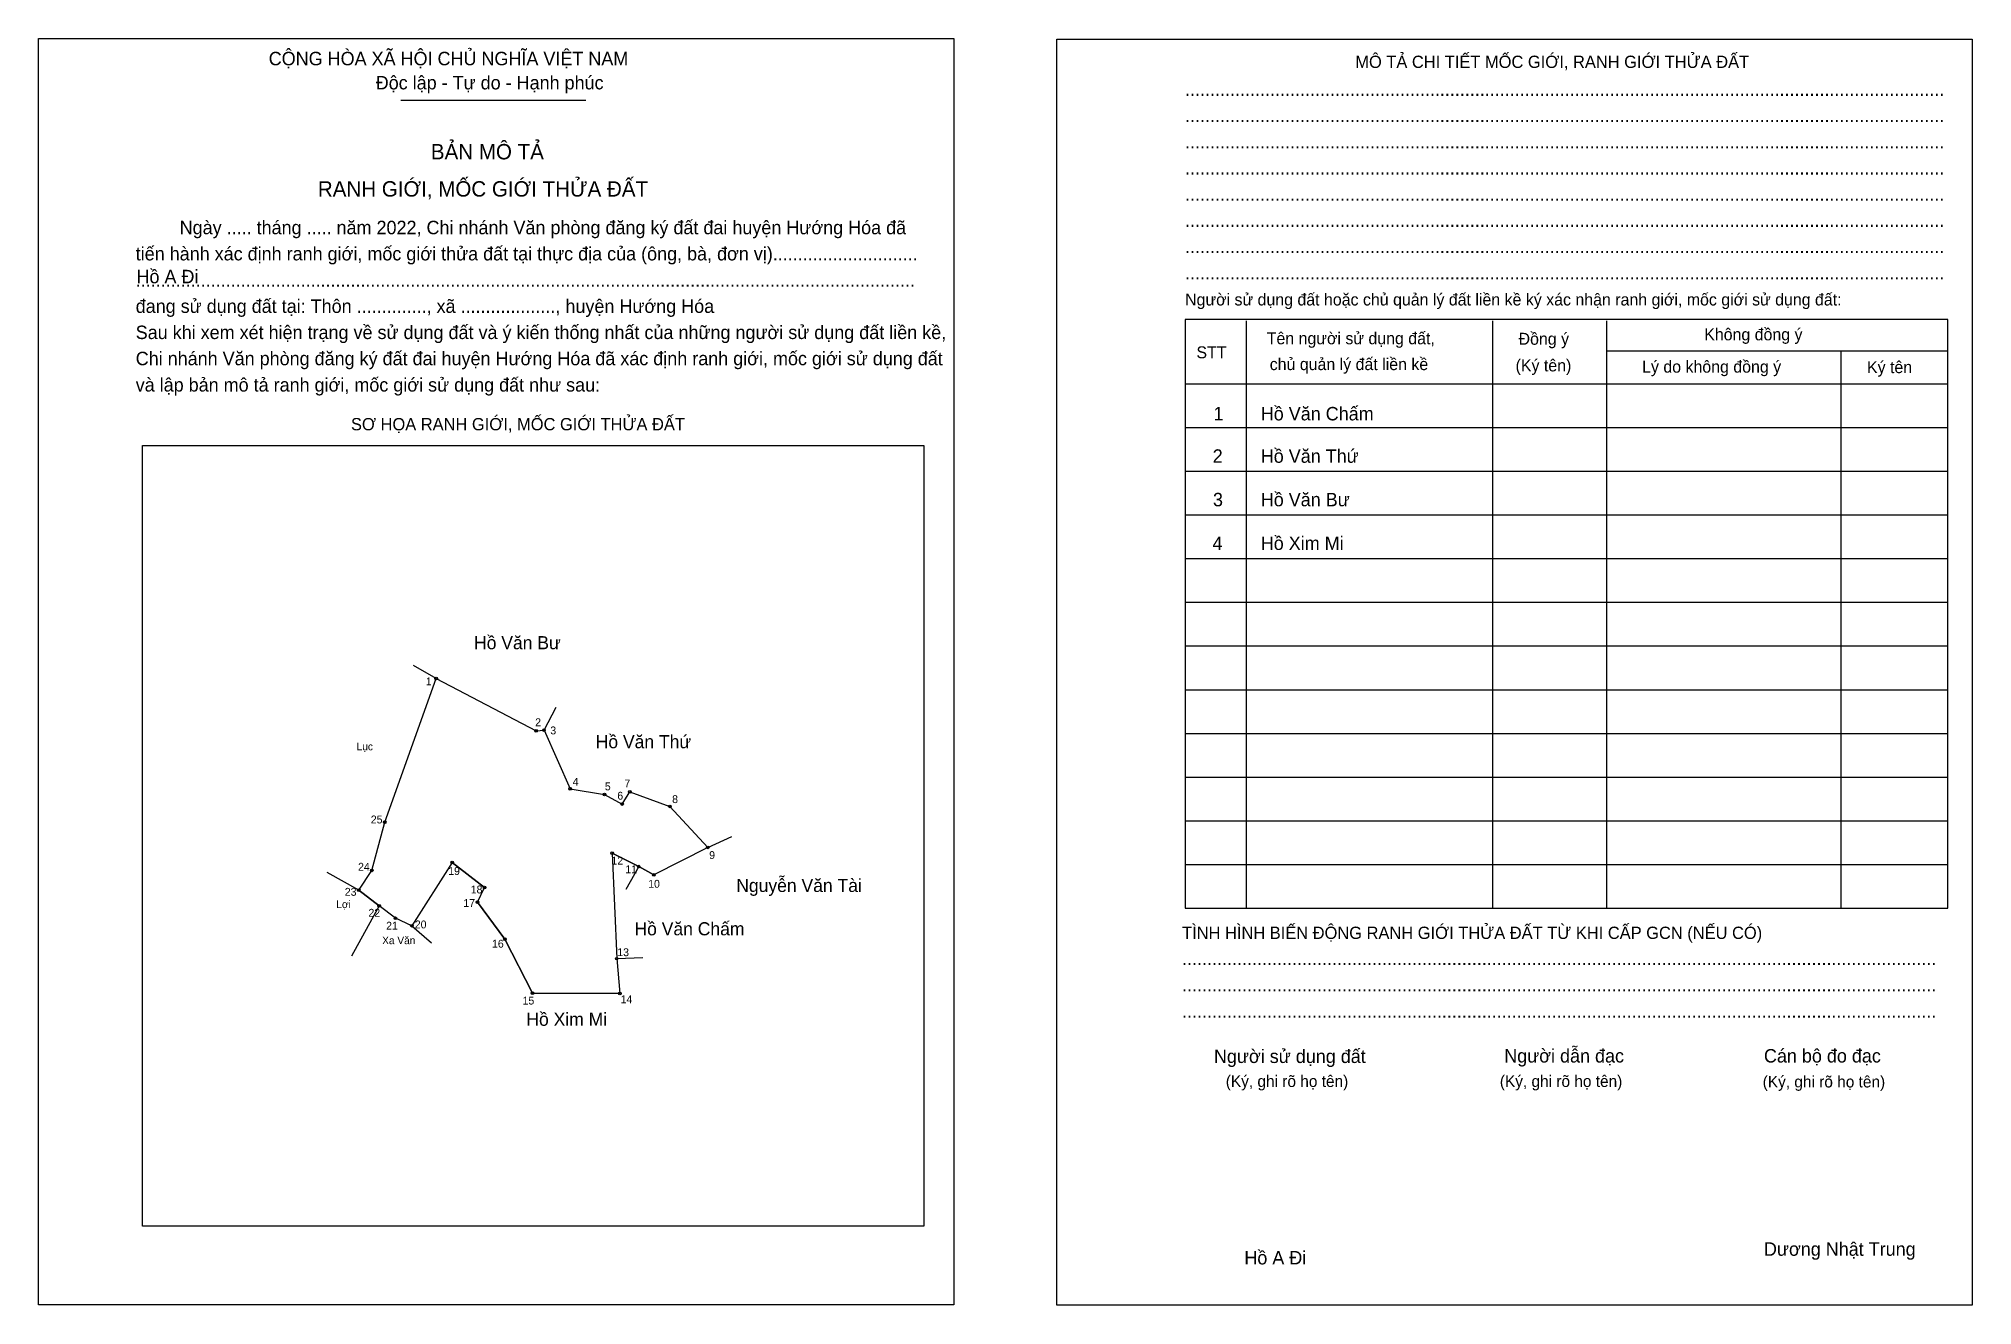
# Model space of a CAD drawing. Extents: x 548358 to 549585, y 1835266 to 1836069.
import ezdxf

# ---------------------------------------------------------------- set-up
doc = ezdxf.new("R2010")
doc.units = 0
for name, color, linetype in [('Level 1', 7, 'Continuous'), ('Level 10', 7, 'Continuous'), ('Level 11', 7, 'Continuous'), ('Level 12', 7, 'Continuous'), ('Level 2', 7, 'Continuous'), ('Level 25', 7, 'Continuous'), ('Level 27', 7, 'Continuous'), ('Level 36', 7, 'Continuous'), ('Level 52', 7, 'Continuous'), ('Level 55', 7, 'Continuous'), ('Level 6', 7, 'Continuous'), ('Level 9', 7, 'Continuous')]:
    doc.layers.add(name, color=color, linetype=linetype)

msp = doc.modelspace()

# ---------------------------------------------------------------- linework, layer by layer
at = {"layer": 'Level 1'}
for p, q in [((548357.7, 1836069.5), (548357.7, 1836069.5)), ((549003.9, 1836069.2), (549003.9, 1836069.2)), ((548587.5, 1836030.4), (548705, 1836030.4)), ((549124, 1835890.5), (549124, 1835517.9)), ((549280.2, 1835890.5), (549280.2, 1835517.9)), ((549352.5, 1835890.5), (549352.5, 1835517.9)), ((549352.5, 1835871.4), (549569.1, 1835871.4)), ((549501.3, 1835871.4), (549501.3, 1835517.9)), ((549085.2, 1835850.4), (549569.1, 1835850.4)), ((549085.2, 1835822.7), (549569.1, 1835822.7)), ((548423.7, 1835811.3), (548423.7, 1835811.3)), ((549085.2, 1835795), (549569.1, 1835795)), ((549085.2, 1835767.3), (549569.1, 1835767.3)), ((549085.2, 1835739.6), (549569.1, 1835739.6)), ((549085.2, 1835711.9), (549569.1, 1835711.9)), ((549085.2, 1835684.2), (549569.1, 1835684.2)), ((549085.2, 1835656.4), (549569.1, 1835656.4)), ((549085.2, 1835628.7), (549569.1, 1835628.7)), ((549085.2, 1835601), (549569.1, 1835601)), ((549085.2, 1835573.3), (549569.1, 1835573.3)), ((549085.2, 1835545.6), (549569.1, 1835545.6)), ((548919.5, 1835316), (548919.5, 1835316)), ((548938.5, 1835266.1), (548938.5, 1835266.1)), ((549584.7, 1835265.9), (549584.7, 1835265.9))]:
    msp.add_line(p, q, dxfattribs=at)
for points in [[(549569.1, 1835891.4), (549085.2, 1835891.4), (549085.2, 1835517.9), (549569.1, 1835517.9)], [(548423.7, 1835811.3), (548919.5, 1835811.3), (548919.5, 1835316), (548423.7, 1835316)]]:
    msp.add_lwpolyline(points, close=True, dxfattribs=at)
at = {"layer": 'Level 10'}
for p, q in [((548560.8, 1835529.2), (548540.8, 1835540.5)), ((548573.8, 1835519.3), (548556.2, 1835487.4))]:
    msp.add_line(p, q, dxfattribs=at)
msp.add_lwpolyline([(548577.3, 1835572.4), (548610, 1835663.6), (548673.4, 1835630.4), (548678.4, 1835630.8), (548694.9, 1835593.6), (548716.8, 1835589.9), (548728, 1835583.9), (548732.9, 1835591.6), (548758.2, 1835582.4), (548782.4, 1835556.4), (548748.1, 1835538.9), (548738.5, 1835544.2), (548721.7, 1835552.7), (548724.5, 1835485.8), (548726.5, 1835463.7), (548671.1, 1835463.9), (548653.6, 1835498.2), (548636.2, 1835521.6), (548640.7, 1835530.9), (548620.2, 1835546.8), (548594.5, 1835506.7), (548584.2, 1835511.4), (548573.8, 1835519.3), (548560.8, 1835529.2), (548569.1, 1835541.8)], close=True, dxfattribs=at)
at = {"layer": 'Level 11'}
for centre in [(548610, 1835663.6), (548673.4, 1835630.4), (548678.4, 1835630.8), (548694.9, 1835593.6), (548716.8, 1835589.9), (548732.9, 1835591.6), (548728, 1835583.9), (548758.2, 1835582.4), (548577.3, 1835572.4), (548577.3, 1835572.4), (548721.7, 1835552.7), (548782.4, 1835556.4), (548569.1, 1835541.8), (548620.2, 1835546.8), (548738.5, 1835544.2), (548748.1, 1835538.9), (548560.8, 1835529.2), (548640.7, 1835530.9), (548573.8, 1835519.3), (548636.2, 1835521.6), (548584.2, 1835511.4), (548594.5, 1835506.7), (548653.6, 1835498.2), (548724.5, 1835485.8), (548671.1, 1835463.9), (548726.5, 1835463.7)]:
    msp.add_circle(centre, 0.831, dxfattribs=at)
at = {"layer": 'Level 2'}
for points in [[(548357.7, 1836069.5), (548938.5, 1836069.5), (548938.5, 1835266.1), (548357.7, 1835266.1)], [(549003.9, 1836069.2), (549584.7, 1836069.2), (549584.7, 1835265.9), (549003.9, 1835265.9)]]:
    msp.add_lwpolyline(points, close=True, dxfattribs=at)
at = {"layer": 'Level 25'}
for p, q in [((548782.4, 1835556.4), (548758.2, 1835582.4)), ((548721.7, 1835552.7), (548738.5, 1835544.2)), ((548620.2, 1835546.8), (548640.7, 1835530.9)), ((548738.5, 1835544.2), (548748.1, 1835538.9)), ((548560.8, 1835529.2), (548573.8, 1835519.3)), ((548636.2, 1835521.6), (548653.6, 1835498.2)), ((548653.6, 1835498.2), (548671.1, 1835463.9)), ((548671.1, 1835463.9), (548726.5, 1835463.7))]:
    msp.add_line(p, q, dxfattribs=at)
at = {"layer": 'Level 27'}
for p, q in [((548610, 1835663.6), (548595.5, 1835671.7)), ((548678.4, 1835630.8), (548686.2, 1835645.4)), ((548782.4, 1835556.4), (548797.5, 1835563.4)), ((548738.5, 1835544.2), (548730.4, 1835529.6)), ((548594.5, 1835506.7), (548607, 1835495.8)), ((548724.5, 1835485.8), (548741.1, 1835486.6))]:
    msp.add_line(p, q, dxfattribs=at)

# ---------------------------------------------------------------- texts
at = {"layer": 'Level 1'}
for s, height, p in [('CỘNG HÒA XÃ HỘI CHỦ NGHĨA VIỆT NAM', 8.531, (548503.7, 1836052.6)), ('MÔ TẢ CHI TIẾT MỐC GIỚI, RANH GIỚI THỬA ĐẤT', 7.8, (549193.2, 1836050.9)), ('Độc lập - Tự do - Hạnh phúc', 8.531, (548571.6, 1836037.3)), ('........................................................................................................................................................', 8.5315, (549085.2, 1836033.2)), ('........................................................................................................................................................', 8.5315, (549085.2, 1836016.6)), ('BẢN MÔ TẢ', 9.75, (548606.6, 1835992.9)), ('........................................................................................................................................................', 8.5315, (549085.2, 1835999.9)), ('RANH GIỚI, MỐC GIỚI THỬA ĐẤT', 9.751, (548534.9, 1835969.3)), ('........................................................................................................................................................', 8.5315, (549085.2, 1835983.3)), ('........................................................................................................................................................', 8.5315, (549085.2, 1835966.7)), ('Ngày ..... tháng ..... năm 2022, Chi nhánh Văn phòng đăng ký đất đai huyện Hướng Hóa đã', 8.531, (548447.2, 1835945.4)), ('........................................................................................................................................................', 8.5315, (549085.2, 1835950.1)), ('tiến hành xác định ranh giới, mốc giới thửa đất tại thực địa của (ông, bà, đơn vị).............................', 8.5315, (548419.3, 1835928.8)), ('........................................................................................................................................................', 8.5315, (549085.2, 1835933.5)), ('........................................................................................................................................................', 8.5315, (549085.2, 1835916.8)), ('đang sử dụng đất tại: Thôn .............., xã ..................., huyện Hướng Hóa', 8.531, (548419.3, 1835895.5)), ('............................................................................................................................................................', 8.5315, (548419.3, 1835912.1)), ('Người sử dụng đất hoặc chủ quản lý đất liền kề ký xác nhận ranh giới, mốc giới sử dụng đất:', 7.557, (549085.2, 1835900.2)), ('Sau khi xem xét hiện trạng về sử dụng đất và ý kiến thống nhất của những người sử dụng đất liền kề,', 8.531, (548419.3, 1835878.9)), ('Tên người sử dụng đất,', 7.557, (549137, 1835875.6)), ('Đồng ý', 7.56, (549296.8, 1835875.3)), ('Không đồng ý', 7.557, (549414.6, 1835878.1)), ('Chi nhánh Văn phòng đăng ký đất đai huyện Hướng Hóa đã xác định ranh giới, mốc giới sử dụng đất', 8.531, (548419.3, 1835862.3)), ('STT', 7.56, (549092.4, 1835866.7)), ('chủ quản lý đất liền kề', 7.557, (549138.9, 1835859.2)), ('(Ký tên)', 7.56, (549294.9, 1835858.4)), ('Lý do không đồng ý', 7.557, (549375.2, 1835857.6)), ('Ký tên', 7.56, (549517.9, 1835857.3)), ('và lập bản mô tả ranh giới, mốc giới sử dụng đất như sau:', 8.531, (548419.3, 1835845.6)), ('SƠ HỌA RANH GIỚI, MỐC GIỚI THỬA ĐẤT', 7.8, (548555.9, 1835821)), ('TÌNH HÌNH BIẾN ĐỘNG RANH GIỚI THỬA ĐẤT TỪ KHI CẤP GCN (NẾU CÓ)', 7.8, (549083.3, 1835498.3)), ('.......................................................................................................................................................', 8.5315, (549083.3, 1835481.7)), ('.......................................................................................................................................................', 8.5315, (549083.3, 1835465)), ('.......................................................................................................................................................', 8.5315, (549083.3, 1835448.4)), ('Người sử dụng đất', 8.531, (549103.5, 1835419.6)), ('Người dẫn đạc', 8.531, (549287.7, 1835419.9)), ('Cán bộ đo đạc', 8.531, (549452.5, 1835419.9)), ('(Ký, ghi rõ họ tên)', 7.313, (549111, 1835404.4)), ('(Ký, ghi rõ họ tên)', 7.313, (549284.9, 1835404.4)), ('(Ký, ghi rõ họ tên)', 7.313, (549451.7, 1835404.1)), ('Dương Nhật Trung', 8.531, (549452.5, 1835297.3))]:
    msp.add_text(s, height=height, dxfattribs=at).set_placement(p)
at = {"layer": 'Level 12'}
for s, p in [('Lục', (548559.5, 1835618)), ('Lợi', (548546.6, 1835517.9)), ('Xa Văn ', (548575.7, 1835495))]:
    msp.add_text(s, height=4.8, dxfattribs=at).set_placement(p)
at = {"layer": 'Level 36'}
for s, p in [('Hồ Văn Bư', (548634, 1835682.1)), ('Hồ Văn Thứ', (548711.2, 1835619.3)), ('Nguyễn Văn Tài', (548800.4, 1835528.1)), ('Hồ Văn Chấm', (548735.8, 1835500.6)), ('Hồ Xim Mi', (548667.2, 1835443.2))]:
    msp.add_text(s, height=8.31, dxfattribs=at).set_placement(p)
at = {"layer": 'Level 52'}
for s, height, p in [('1', 8.53, (549103.2, 1835827.3)), ('Hồ Văn Chấm', 8.531, (549133.2, 1835827.3)), ('2', 8.53, (549102.7, 1835800.4)), ('Hồ Văn Thứ', 8.53, (549133.2, 1835800.4)), ('Hồ Văn Bư', 8.53, (549133.2, 1835772.8)), ('3', 8.53, (549102.9, 1835772.8)), ('4', 8.53, (549102.6, 1835745.1)), ('Hồ Xim Mi', 8.53, (549133.2, 1835745.1))]:
    msp.add_text(s, height=height, dxfattribs=at).set_placement(p)
at = {"layer": 'Level 55'}
for s, p in [('1', (548609.9, 1835663.6)), ('2', (548673.2, 1835630.4)), ('3', (548678.2, 1835630.8)), ('4', (548694.7, 1835593.6)), ('5', (548716.6, 1835589.9)), ('7', (548732.7, 1835591.6)), ('6', (548727.8, 1835583.9)), ('8', (548758, 1835582.4)), ('25', (548576.9, 1835572.4)), ('12', (548721.3, 1835552.7)), ('9', (548782.2, 1835556.4)), ('24', (548568.7, 1835541.8)), ('19', (548619.8, 1835546.8)), ('11', (548738.1, 1835544.2)), ('10', (548747.7, 1835538.9)), ('23', (548560.4, 1835529.2)), ('18', (548640.3, 1835530.9)), ('22', (548573.4, 1835519.3)), ('17', (548635.8, 1835521.6)), ('21', (548583.9, 1835511.4)), ('20', (548594.1, 1835506.7)), ('16', (548653.2, 1835498.2)), ('13', (548724.1, 1835485.8)), ('15', (548670.7, 1835463.9)), ('14', (548726.1, 1835463.7))]:
    msp.add_text(s, height=0.554, dxfattribs=at).set_placement(p)
at = {"layer": 'Level 6'}
for p in [(548419.8, 1835914.3), (549122.8, 1835291.8)]:
    msp.add_text('Hồ A Đi', height=8.53, dxfattribs=at).set_placement(p)
at = {"layer": 'Level 9'}
for s, p in [('1', (548603.4, 1835659.2)), ('2', (548672.8, 1835633.3)), ('3', (548682.4, 1835628.1)), ('4', (548696.6, 1835595.5)), ('7', (548729.4, 1835594.4)), ('5', (548717, 1835592.6)), ('6', (548724.9, 1835586.7)), ('8', (548759.7, 1835584.5)), ('25', (548568.5, 1835571.6)), ('12', (548721.2, 1835545.5)), ('9', (548783.2, 1835549)), ('24', (548560.4, 1835541.6)), ('19', (548617.6, 1835538.9)), ('11', (548730, 1835540)), ('23', (548552, 1835525.7)), ('18', (548631.9, 1835527.2)), ('10', (548744.5, 1835530.8)), ('22', (548567, 1835512.4)), ('17', (548627.2, 1835518.6)), ('21', (548578.2, 1835504.2)), ('20', (548596.4, 1835505)), ('16', (548645.4, 1835492.8)), ('13', (548724.9, 1835487.4)), ('15', (548664.8, 1835456.7)), ('14', (548727, 1835457.5))]:
    msp.add_text(s, height=4.99, dxfattribs=at).set_placement(p)

doc.saveas('drawing.dxf')
